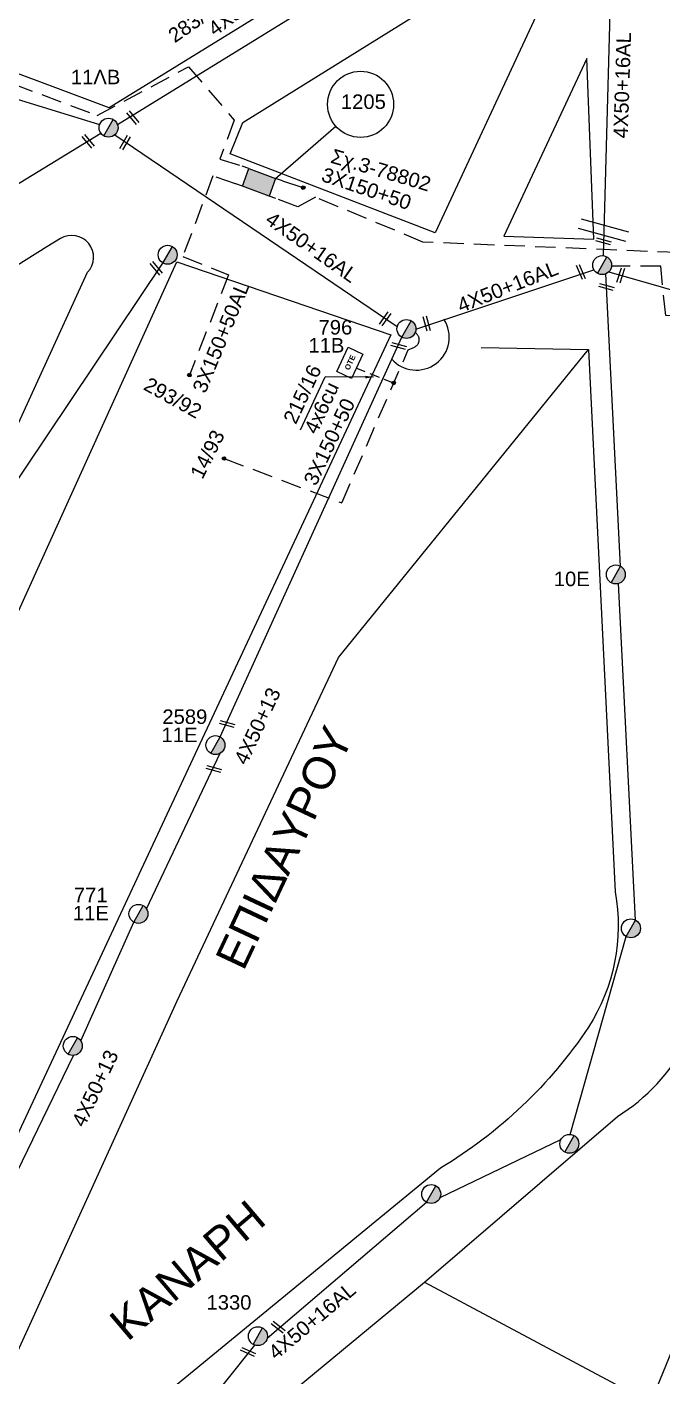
# Model space of a CAD drawing. Header units: millimetres. Extents: x 875 to 3140, y 727 to 1775.
# Drawn here: x 1119.1 to 1198.1, y 1391.2 to 1559.1 of the extents above; entities that cross this region are included whole.
import ezdxf
from ezdxf.enums import TextEntityAlignment as Align

# ---------------------------------------------------------------- set-up
doc = ezdxf.new("R2010")
doc.units = ezdxf.units.MM
doc.linetypes.add('DASHED', pattern=[19.05, 12.7, -6.35])
for name, color, linetype in [('Link Box 4 Διευθύνσεων', 7, 'Continuous'), ('Pillar OTE', 7, 'Continuous'), ('Γέφυρες Εναερίου Δικτύου', 7, 'Continuous'), ('Γυμνά εναέρια ΧΤ και ΦΟΠ (3Φ)   4x50+16AL', 7, 'Continuous'), ('Επιγραφές - Σχήματα', 7, 'Continuous'), ('Καλώδια ΧΤ   3x150+50AL', 7, 'DASHED'), ('Καλώδια ΧΤ   3x150+50AL XLPE', 7, 'DASHED'), ('Καλώδια ΧΤ   3x150+70AL', 7, 'DASHED'), ('Καλώδια ΧΤ   4x50+13', 7, 'Continuous'), ('Μηχανική τομή', 7, 'Continuous'), ('Στύλος ΦΜ', 7, 'Continuous'), ('Στύλος ΦΜ @ 1', 7, 'Continuous'), ('Συνδέσεις', 7, 'Continuous'), ('Υπόβαθρο ΔΕΗ', 7, 'Continuous'), ('Υπόγεια καλώδια Παροχών ΧΤ   4x50AL', 7, 'DASHED'), ('Υπόγεια καλώδια Παροχών ΧΤ   4x6', 7, 'DASHED')]:
    doc.layers.add(name, color=color, linetype=linetype)
doc.styles.add('ar', font='arial.ttf')
doc.styles.get("Standard").update_dxf_attribs({"font": 'arial.ttf'})
doc.linetypes.add('SYN_LINE', pattern='A,0.5,-0.0001,["/\\/\\/\\/",Standard,S=0.1,R=0,X=0,Y=-0.05],-0.25', length=0.7501)
doc.dimstyles.new('ISO-25', dxfattribs={"dimtxt": 2.5, "dimasz": 2.5, "dimexe": 1.25, "dimexo": 0.625, "dimtad": 1, "dimtxsty": 'Standard', "dimcen": 2.5, "dimadec": 0, "dimazin": 0, "dimtfac": 1, "dimtmove": 0, "dimatfit": 3, "dimfxl": 1, "dimarcsym": 0})

# ---------------------------------------------------------------- blocks, each defined once
blk = doc.blocks.new('ΥΠΑΡΧΩΝ ΤΣΙΜΕΝΤΕΝΙΟΣ ΣΤΥΛΟΣ')
at = {"layer": 'Στύλος ΦΜ'}
blk.add_hatch(color=256, dxfattribs=at).paths.add_polyline_path([(-1.29, -2.28, 0.574793), (2.62, 0, 0.268822), (1.3, 2.27)])
blk.add_line((-1.29, -2.28), (1.3, 2.27), dxfattribs=at)
blk.add_circle((0, 0), 2.62, dxfattribs=at)
at = {"layer": 'Στύλος ΦΜ', "flags": 4}
for tag, p in [('ΑΡΙΘΜΟΣ', (-4.68, 8.05)), ('ΤΥΠΟΣ', (-4.91, 3.03))]:
    blk.add_attdef(tag, p, '', height=4, dxfattribs=at)
blk = doc.blocks.new('LINK BOX 4 ΑΝΑΧΩΡΗΣΕΩΝ')
at = {"layer": 'Link Box 4 Διευθύνσεων', "ltscale": 40}
blk.add_hatch(color=256, dxfattribs=at).paths.add_polyline_path([(-3.54, 0), (-3.54, -4.67), (3.54, -4.67), (3.54, 0)])
for p, q in [((-3.54, 0), (-5.33, 0)), ((5.33, 0), (3.54, 0)), ((-3.54, -4.67), (-5.33, -4.67)), ((5.33, -4.67), (3.54, -4.67))]:
    blk.add_line(p, q, dxfattribs=at)
blk.add_lwpolyline([(-3.54, -4.67), (-3.54, 0), (3.54, 0), (3.54, -4.67)], close=True, dxfattribs=at)
blk = doc.blocks.new('ΜΗΧΑΝΙΚΗ ΤΟΜΗ')
at = {"layer": 'Μηχανική τομή', "ltscale": 40}
for p, q in [((-1.89, 0.78), (1.89, 0.78)), ((1.89, 0), (-1.89, 0))]:
    blk.add_line(p, q, dxfattribs=at)
blk = doc.blocks.new('_ΣΥΝΔΕΣΗ')
at = {"layer": 'Συνδέσεις', "linetype": 'SYN_LINE', "ltscale": 40}
blk.add_hatch(color=256, dxfattribs=at).paths.add_polyline_path([(0.5, -0.01, 1), (-0.5, -0.01, 1)])
at = {"layer": 'Συνδέσεις'}
blk.add_circle((0, -0.01), 0.5, dxfattribs=at)
blk = doc.blocks.new('PILLAR ΟΤΕ')
at = {"layer": 'Pillar OTE', "ltscale": 40}
blk.add_lwpolyline([(-3.31, 2.02), (3.39, 2.02), (3.39, -1.99), (-3.31, -1.99)], close=True, dxfattribs=at)
at = {"layer": 'Pillar OTE', "insert": (-1.81, 0.71), "char_height": 1.3575, "width": 109.961, "attachment_point": 1}
blk.add_mtext('{\\fArial|b1|i0|c161|p34;OTE}', dxfattribs=at)

msp = doc.modelspace()

# ---------------------------------------------------------------- linework, layer by layer
at = {"layer": 'Γέφυρες Εναερίου Δικτύου', "color": 6, "linetype": 'DASHED', "ltscale": 0.2}
msp.add_lwpolyline([(1143.66, 1505.42), (1158.29, 1499.89)], dxfattribs=at)
at = {"layer": 'Γυμνά εναέρια ΧΤ και ΦΟΠ (3Φ)   4x50+16AL', "color": 133}
msp.add_lwpolyline([(1130.4, 1546.93), (1156.74, 1563.17)], dxfattribs=at)
at = {"layer": 'Γυμνά εναέρια ΧΤ και ΦΟΠ (3Φ)   4x50+16AL', "color": 173}
msp.add_lwpolyline([(1190.85, 1530.62), (1191.73, 1562.33)], dxfattribs=at)
at = {"layer": 'Γυμνά εναέρια ΧΤ και ΦΟΠ (3Φ)   4x50+16AL', "color": 1}
for points in [[(1087.04, 1559.56), (1128.18, 1546.92)], [(1116.03, 1499.83), (1136.06, 1529.71)]]:
    msp.add_lwpolyline(points, dxfattribs=at)
at = {"layer": 'Γυμνά εναέρια ΧΤ και ΦΟΠ (3Φ)   4x50+16AL', "color": 27}
msp.add_lwpolyline([(1101.39, 1529.42), (1128.33, 1545.86)], dxfattribs=at)
at = {"layer": 'Γυμνά εναέρια ΧΤ και ΦΟΠ (3Φ)   4x50+16AL', "color": 6}
for points in [[(1130.07, 1545.65), (1165.21, 1521.84)], [(1167.52, 1521.49), (1189.67, 1528.87)], [(1191.5, 1528.61), (1218.43, 1520.9)]]:
    msp.add_lwpolyline(points, dxfattribs=at)
at = {"layer": 'Γυμνά εναέρια ΧΤ και ΦΟΠ (3Φ)   4x50+16AL', "color": 5}
for points in [[(1192.98, 1492.03), (1191.16, 1528.38)], [(1194.85, 1448.03), (1192.71, 1489.87)], [(1186.71, 1421.4), (1193.68, 1445.98)], [(1170.53, 1413.57), (1185.55, 1420.74)], [(1149.02, 1396.05), (1168.85, 1412.96)], [(1128.63, 1371.59), (1147.49, 1395.2)]]:
    msp.add_lwpolyline(points, dxfattribs=at)
at = {"layer": 'Επιγραφές - Σχήματα', "ltscale": 20}
msp.add_line((1150.07, 1540.23), (1157.54, 1546.75), dxfattribs=at)
msp.add_circle((1160.64, 1549.44), 4.11, dxfattribs=at)
msp.add_arc((1167.57, 1520.5), 4.1, 221.1135, 33.125, dxfattribs=at)
at = {"layer": 'Καλώδια ΧΤ   3x150+50AL', "color": 5, "ltscale": 0.2}
msp.add_lwpolyline([(1277.15, 1555.91), (1280.1, 1554.62), (1277.33, 1547.83), (1267.06, 1551.82), (1253.47, 1519.47), (1198.59, 1523.2), (1197.98, 1529.34), (1191.86, 1529.32)], dxfattribs=at)
at = {"layer": 'Καλώδια ΧΤ   3x150+50AL', "color": 27, "ltscale": 0.2}
for points in [[(1276.75, 1554.78), (1278.39, 1554.2), (1276.61, 1549.92), (1266.48, 1554.09), (1252.83, 1521), (1200.12, 1524.91), (1200.12, 1531.01), (1168.4, 1532.32), (1155.05, 1537.89), (1152.82, 1536.69), (1150.1, 1537.73)], [(1150.91, 1539.92), (1153.52, 1539.09)]]:
    msp.add_lwpolyline(points, dxfattribs=at)
at = {"layer": 'Καλώδια ΧΤ   3x150+50AL', "color": 2, "ltscale": 0.2}
msp.add_lwpolyline([(1145.1, 1539.58), (1142.27, 1540.54), (1138.52, 1530.52), (1144.21, 1528.26), (1139.36, 1515.79)], dxfattribs=at)
at = {"layer": 'Καλώδια ΧΤ   3x150+50AL XLPE', "color": 6, "linetype": 'DASHED', "ltscale": 0.2}
msp.add_lwpolyline([(1158.33, 1499.98), (1166.56, 1518.92), (1167.33, 1519.26, 0.611409), (1167.43, 1521.06)], format="xyb", dxfattribs=at)
at = {"layer": 'Καλώδια ΧΤ   3x150+70AL', "color": 2, "ltscale": 0.2}
msp.add_lwpolyline([(1001.99, 1604.19), (1003.28, 1607.21), (1006.02, 1606.23), (1002.02, 1595.28), (1047.03, 1578.41), (1046.99, 1577.3), (1078.32, 1566.29), (1079.15, 1568.58), (1089.65, 1564.99), (1088.87, 1562.7), (1127.86, 1548.06), (1139.25, 1554.12), (1144.92, 1547.46), (1143.14, 1542.62), (1145.91, 1541.76)], dxfattribs=at)
at = {"layer": 'Καλώδια ΧΤ   4x50+13', "color": 6}
msp.add_lwpolyline([(1143.16, 1470.81), (1165.76, 1520.5)], dxfattribs=at)
at = {"layer": 'Καλώδια ΧΤ   4x50+13', "color": 30}
for points in [[(1134.02, 1449.43), (1143.19, 1468.79)], [(1125.83, 1433.03), (1132.43, 1447.78)], [(1107.8, 1395.94), (1124.91, 1431.21)]]:
    msp.add_lwpolyline(points, dxfattribs=at)
at = {"layer": 'Υπόβαθρο ΔΕΗ'}
for points in [[(1108, 1616.9), (1188.29, 1585.31), (1129.36, 1549.01), (1090.25, 1563.68)], [(1144.42, 1543.31), (1145.98, 1547.2), (1181.45, 1569.24), (1185.52, 1566.98), (1169.92, 1533.48)], [(1178.44, 1533.04), (1189.65, 1532.67), (1188.78, 1555.15)], [(1137.77, 1529.87), (1164.39, 1520.79), (1135.07, 1458.07), (1106.3, 1396.49), (1082.68, 1408.14), (1108.8, 1466.05)]]:
    msp.add_lwpolyline(points, close=True, dxfattribs=at)
for points in [[(1121.63, 1531.72), (1084.47, 1508.38), (1066.42, 1467.57), (1075.08, 1425.39, 1.152033), (1079.15, 1425.2), (1104.41, 1479.96), (1126.67, 1528.56, 0.878609), (1123.29, 1532.75), (1121.63, 1531.72)], [(1168.59, 1403.02), (1192.59, 1423.62, 0.272944), (1203.83, 1445.01), (1202.39, 1470.53), (1225.77, 1458.6)]]:
    msp.add_lwpolyline(points, format="xyb", dxfattribs=at)
msp.add_lwpolyline([(1188.98, 1518.98), (1192.31, 1451.53, -0.189586), (1188.98, 1434.73, -0.112007), (1170.56, 1417.2), (1123.68, 1378.7), (1115.28, 1388.53), (1137.83, 1437.99), (1157.89, 1480.69)], format="xyb", close=True, dxfattribs=at)
for points in [[(1175.64, 1519.23), (1188.98, 1518.98)], [(1199.96, 1518.36), (1249.27, 1516.48), (1229.91, 1468.52), (1216.63, 1436.74), (1196.7, 1388.03), (1176.2, 1338.27), (1170.3, 1323.19), (1129.94, 1371.08), (1168.59, 1403.02), (1196.7, 1388.03)], [(1153.16, 1508.99), (1156.24, 1515.58)]]:
    msp.add_lwpolyline(points, dxfattribs=at)
at = {"layer": 'Υπόγεια καλώδια Παροχών ΧΤ   4x6', "color": 6, "linetype": 'DASHED', "ltscale": 0.1}
msp.add_lwpolyline([(1164.76, 1514.77), (1160.11, 1516.64)], dxfattribs=at)

# ---------------------------------------------------------------- block references
at = {"layer": 'Link Box 4 Διευθύνσεων', "xscale": 0.5000000000000132, "yscale": 0.5000000000000132, "zscale": 0.5000000000000132, "rotation": 339.7077767512251}
msp.add_blockref('LINK BOX 4 ΑΝΑΧΩΡΗΣΕΩΝ', (1148.41, 1540.84), dxfattribs=at)
at = {"layer": 'Pillar OTE', "xscale": 0.5, "yscale": 0.5, "zscale": 0.5, "rotation": 64.94676739691886}
msp.add_blockref('PILLAR ΟΤΕ', (1159.31, 1517.29), dxfattribs=at)
at = {"layer": 'Μηχανική τομή'}
for p, xscale, yscale, zscale, rotation in [((1132.46, 1547.92), 0.5000000000001265, 0.5000000000001265, 0.5000000000001265, 129.5263923965543), ((1126.9, 1544.97), 0.5000000000001265, 0.5000000000001265, 0.5000000000001265, 129.5263923965543), ((1131.5, 1544.59), 0.500000000000267, 0.500000000000267, 0.500000000000267, 60.20377060093814), ((1191.03, 1534.41), 1.612465335982489, 1.612465335982489, 1.612465335982489, 164.5229313551866), ((1190.9, 1532.59), 0.5000000000000059, 0.5000000000000059, 0.5000000000000059, 164.5229313551866), ((1135.36, 1529.19), 0.5000000000001265, 0.5000000000001265, 0.5000000000001265, 129.5263923965543), ((1188.21, 1528.68), 0.5000000000000459, 0.5000000000000459, 0.5000000000000459, 113.3807660149681), ((1193.19, 1528.12), 0.5000000000000068, 0.5000000000000068, 0.5000000000000068, 72.1977486850083), ((1191.27, 1526.91), 0.5000000000000059, 0.5000000000000059, 0.5000000000000059, 164.5229313551866), ((1163.52, 1522.89), 0.4999999999998891, 0.4999999999998891, 0.4999999999998891, 234.536945501315), ((1168.67, 1522.14), 0.4999999999998929, 0.4999999999998929, 0.4999999999998929, 286.2776215439025), ((1165.43, 1519.58), 0.5000000000000059, 0.5000000000000059, 0.5000000000000059, 164.5229313551866), ((1144.1, 1472.61), 0.5000000000000059, 0.5000000000000059, 0.5000000000000059, 164.5229313551866), ((1142.44, 1467.01), 0.5000000000000059, 0.5000000000000059, 0.5000000000000059, 164.5229313551866), ((1150.52, 1397.58), 0.5000000000000231, 0.5000000000000231, 0.5000000000000231, 142.0416155932423), ((1146.72, 1394.54), 0.4999999999999918, 0.4999999999999918, 0.4999999999999918, 156.3909187958352)]:
    msp.add_blockref('ΜΗΧΑΝΙΚΗ ΤΟΜΗ', p, dxfattribs=dict(at, xscale=xscale, yscale=yscale, zscale=zscale, rotation=rotation))
at = {"layer": 'Στύλος ΦΜ @ 1', "ltscale": 40}
ref = msp.add_blockref('ΥΠΑΡΧΩΝ ΤΣΙΜΕΝΤΕΝΙΟΣ ΣΤΥΛΟΣ', (1129.29, 1546.54), dxfattribs=dict(at, xscale=0.4499999999998181, yscale=0.4499999999998181, zscale=0.4499999999998181))
ref.add_attrib('ΤΥΠΟΣ', '11ΛB', (1124.6, 1551.94), dxfattribs={"layer": 'Στύλος ΦΜ', "height": 1.8, "flags": 4})
at = {"layer": 'Στύλος ΦΜ @ 1', "ltscale": 40, "xscale": 0.4499999999998181, "yscale": 0.4499999999998181, "zscale": 0.4499999999998181}
for p in [(1136.64, 1530.74), (1190.69, 1529.46), (1194.27, 1447.01), (1124.84, 1432.39), (1186.61, 1420.22), (1169.43, 1413.98)]:
    msp.add_blockref('ΥΠΑΡΧΩΝ ΤΣΙΜΕΝΤΕΝΙΟΣ ΣΤΥΛΟΣ', p, dxfattribs=at)
at = {"layer": 'Στύλος ΦΜ @ 1', "ltscale": 40}
ref = msp.add_blockref('ΥΠΑΡΧΩΝ ΤΣΙΜΕΝΤΕΝΙΟΣ ΣΤΥΛΟΣ', (1166.34, 1521.52), dxfattribs=dict(at, xscale=0.4499999999998181, yscale=0.4499999999998181, zscale=0.4499999999998181))
ref.add_attrib('ΤΥΠΟΣ', '11B', (1154.15, 1518.59), dxfattribs={"layer": 'Στύλος ΦΜ', "height": 1.8, "flags": 4})
ref.add_attrib('ΑΡΙΘΜΟΣ', '796', (1155.41, 1520.83), dxfattribs={"layer": 'Στύλος ΦΜ', "height": 1.8, "flags": 4})
ref = msp.add_blockref('ΥΠΑΡΧΩΝ ΤΣΙΜΕΝΤΕΝΙΟΣ ΣΤΥΛΟΣ', (1192.39, 1491), dxfattribs=dict(at, xscale=0.4499999999998181, yscale=0.4499999999998181, zscale=0.4499999999998181))
ref.add_attrib('ΤΥΠΟΣ', '10E', (1184.67, 1489.55), dxfattribs={"layer": 'Στύλος ΦΜ', "height": 1.8, "flags": 4})
ref = msp.add_blockref('ΥΠΑΡΧΩΝ ΤΣΙΜΕΝΤΕΝΙΟΣ ΣΤΥΛΟΣ', (1142.58, 1469.79), dxfattribs=dict(at, xscale=0.4499999999998181, yscale=0.4499999999998181, zscale=0.4499999999998181))
ref.add_attrib('ΤΥΠΟΣ', '11E', (1135.88, 1470.16), dxfattribs={"layer": 'Στύλος ΦΜ', "height": 1.8, "flags": 4})
ref.add_attrib('ΑΡΙΘΜΟΣ', '2589', (1135.98, 1472.42), dxfattribs={"layer": 'Στύλος ΦΜ', "height": 1.8, "flags": 4})
ref = msp.add_blockref('ΥΠΑΡΧΩΝ ΤΣΙΜΕΝΤΕΝΙΟΣ ΣΤΥΛΟΣ', (1133.01, 1448.81), dxfattribs=dict(at, xscale=0.4499999999998181, yscale=0.4499999999998181, zscale=0.4499999999998181))
ref.add_attrib('ΤΥΠΟΣ', '11E', (1124.86, 1448), dxfattribs={"layer": 'Στύλος ΦΜ', "height": 1.8, "flags": 4})
ref.add_attrib('ΑΡΙΘΜΟΣ', '771', (1124.97, 1450.26), dxfattribs={"layer": 'Στύλος ΦΜ', "height": 1.8, "flags": 4})
ref = msp.add_blockref('ΥΠΑΡΧΩΝ ΤΣΙΜΕΝΤΕΝΙΟΣ ΣΤΥΛΟΣ', (1147.87, 1396.31), dxfattribs=dict(at, xscale=0.4499999999998181, yscale=0.4499999999998181, zscale=0.4499999999998181))
ref.add_attrib('ΤΥΠΟΣ', '1330', (1141.47, 1399.61), dxfattribs={"layer": 'Στύλος ΦΜ', "height": 1.8, "flags": 4})
at = {"layer": 'Συνδέσεις', "xscale": 0.4500000000000455, "yscale": 0.4500000000000455, "zscale": 0.4500000000000455}
for p in [(1153.51, 1539.09), (1139.35, 1515.79), (1164.75, 1514.81), (1143.65, 1505.42)]:
    msp.add_blockref('_ΣΥΝΔΕΣΗ', p, dxfattribs=at)

# ---------------------------------------------------------------- texts
at = {"layer": 'Γυμνά εναέρια ΧΤ και ΦΟΠ (3Φ)   4x50+16AL', "ltscale": 0.2}
for rotation, p in [(36.2301, (1147.31, 1562.47)), (88.1859, (1193.18, 1551.82)), (324.8692, (1154.56, 1531.7)), (21.5543, (1178.93, 1526.78)), (40.0764, (1154.59, 1398.22))]:
    msp.add_text('4X50+16AL', height=1.8, rotation=rotation, dxfattribs=at).set_placement(p, align=Align.MIDDLE)
at = {"layer": 'Επιγραφές - Σχήματα', "ltscale": 20, "attachment_point": 1, "style": 'ar'}
for s, insert, char_height, width, rotation in [('283/92', (1136.49, 1558.49), 1.8, 19.3816, 34.9663), ('Σχ.3-78802', (1157.29, 1543.95), 1.8, 19.3816, 343.4877), ('293/92', (1134.38, 1515.63), 1.8, 19.3816, 330.8363), ('14/93', (1139.36, 1503.55), 1.8, 19.3816, 63.19), ('ΕΠΙΔΑΥΡΟΥ', (1142.45, 1443.29), 4, 56.0946, 64.8327), ('ΚΑΝΑΡΗ', (1129.05, 1398.6), 4, 56.0946, 40.3922)]:
    msp.add_mtext(s, dxfattribs=dict(at, insert=insert, char_height=char_height, width=width, rotation=rotation))
at = {"layer": 'Επιγραφές - Σχήματα', "ltscale": 20, "insert": (1158.19, 1550.67), "char_height": 1.8, "width": 6.3426, "attachment_point": 1, "style": 'ar'}
msp.add_mtext('1205', dxfattribs=at)
at = {"layer": 'Καλώδια ΧΤ   3x150+50AL', "ltscale": 0.2}
msp.add_text('3X150+50AL', height=1.8, rotation=67.7066, dxfattribs=at).set_placement((1143.27, 1520.51), align=Align.MIDDLE)
at = {"layer": 'Καλώδια ΧΤ   3x150+50AL', "ltscale": 0.2, "insert": (1156.2, 1541.66), "char_height": 1.8, "width": 19.3816, "attachment_point": 1, "rotation": 341.4375}
msp.add_mtext('3Χ150+50', dxfattribs=at)
at = {"layer": 'Καλώδια ΧΤ   3x150+50AL XLPE', "ltscale": 20, "insert": (1153.47, 1502.67), "char_height": 1.8, "width": 19.3816, "attachment_point": 1, "rotation": 64.7214, "style": 'ar'}
msp.add_mtext('3Χ150+50', dxfattribs=at)
at = {"layer": 'Καλώδια ΧΤ   4x50+13', "ltscale": 0.2}
for rotation, p in [(64.8215, (1147.79, 1472.17)), (64.6728, (1127.61, 1427.13))]:
    msp.add_text('4X50+13', height=1.8, rotation=rotation, dxfattribs=at).set_placement(p, align=Align.MIDDLE)
at = {"layer": 'Υπόγεια καλώδια Παροχών ΧΤ   4x50AL', "color": 7, "ltscale": 0.2, "char_height": 1.8, "attachment_point": 1, "rotation": 65}
for s, insert in [('215/16', (1150.95, 1510.32)), ('4x6cu', (1153.54, 1509.06))]:
    msp.add_mtext_dynamic_manual_height_columns(s, width=1.8, gutter_width=12.5, heights=[0.118], dxfattribs=dict(at, insert=insert))

# ---------------------------------------------------------------- leaders
at = {"layer": 'Επιγραφές - Σχήματα', "ltscale": 40}
msp.add_leader([(1162.23, 1515.53), (1156.24, 1515.58)], dimstyle='ISO-25', override={"dimasz": 1, "dimtad": 0}, dxfattribs=at)

doc.saveas('drawing.dxf')
